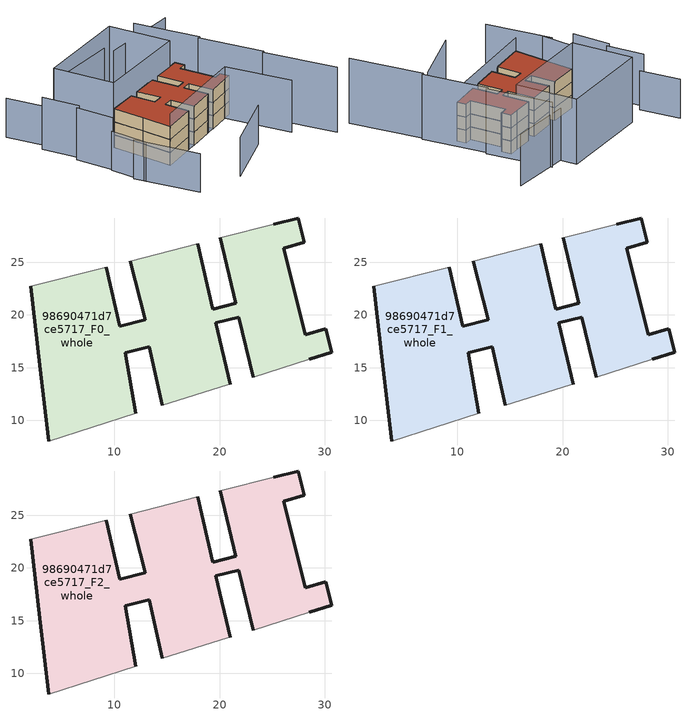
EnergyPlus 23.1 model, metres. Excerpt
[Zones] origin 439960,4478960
98690471d7ce5717_F0_whole
 floor ground (EU_floor_Construction): 28.53,15.78 30.63,16.45 30.09,18.67 28.13,18.1 26.1,26.34 28.02,26.89 27.44,29.22 25.16,28.63 20.23,27.39 20.08,27.34 21.51,21.12 19.34,20.57 17.91,26.78 11.49,25.11 12.94,19.56 10.52,18.94 9.24,24.55 2.07,22.75 2.92,15.24 3.74,8.03 12.04,10.65 11.03,16.43 13.32,17 14.54,11.4 20.79,13.35 20.98,13.42 19.64,19.24 21.81,19.78 23.18,14.09 z0
 wall outside (EU_wall_Construction): 9.24,24.55 10.52,18.94 12.94,19.56 11.49,25.11 / 17.91,26.78 19.34,20.57 21.51,21.12 20.08,27.34 / 25.16,28.63 27.44,29.22 28.02,26.89 26.1,26.34 28.13,18.1 30.09,18.67 30.63,16.45 28.53,15.78 / 23.18,14.09 21.81,19.78 19.64,19.24 20.98,13.42 / 14.54,11.4 13.32,17 11.03,16.43 12.04,10.65 / 3.74,8.03 2.92,15.24 2.07,22.75 z0:3
 wall adiabatic (EU_wall_Construction): 11.49,25.11 17.91,26.78 / 20.08,27.34 20.23,27.39 25.16,28.63 / 28.53,15.78 23.18,14.09 / 20.98,13.42 20.79,13.35 14.54,11.4 / 12.04,10.65 3.74,8.03 / 2.07,22.75 9.24,24.55 z0:3
98690471d7ce5717_F1_whole
 floor to 98690471d7ce5717_F0_whole (EU_floor_Construction): 28.53,15.78 30.63,16.45 30.09,18.67 28.13,18.1 26.1,26.34 28.02,26.89 27.44,29.22 25.16,28.63 20.23,27.39 20.08,27.34 21.51,21.12 19.34,20.57 17.91,26.78 11.49,25.11 12.94,19.56 10.52,18.94 9.24,24.55 2.06,22.75 2.92,15.24 3.74,8.03 12.04,10.65 11.03,16.43 13.32,17 14.54,11.4 20.79,13.35 20.98,13.42 19.64,19.24 21.81,19.78 23.18,14.09 z3
 wall outside (EU_wall_Construction): 9.24,24.55 10.52,18.94 12.94,19.56 11.49,25.11 / 17.91,26.78 19.34,20.57 21.51,21.12 20.08,27.34 / 25.16,28.63 27.44,29.22 28.02,26.89 26.1,26.34 28.13,18.1 30.09,18.67 30.63,16.45 28.53,15.78 / 23.18,14.09 21.81,19.78 19.64,19.24 20.98,13.42 / 14.54,11.4 13.32,17 11.03,16.43 12.04,10.65 / 3.74,8.03 2.92,15.24 2.07,22.75 z3:6
 wall adiabatic (EU_wall_Construction): 11.49,25.11 17.91,26.78 / 20.08,27.34 20.23,27.39 25.16,28.63 / 28.53,15.78 23.18,14.09 / 20.98,13.42 20.79,13.35 14.54,11.4 / 12.04,10.65 3.74,8.03 / 2.07,22.75 9.24,24.55 z3:6
98690471d7ce5717_F2_whole
 floor to 98690471d7ce5717_F1_whole (EU_floor_Construction): 28.53,15.78 30.63,16.45 30.09,18.67 28.13,18.1 26.1,26.34 28.02,26.89 27.44,29.22 25.16,28.63 20.23,27.39 20.08,27.34 21.51,21.12 19.34,20.57 17.91,26.78 11.49,25.11 12.94,19.56 10.52,18.94 9.24,24.55 2.06,22.75 2.92,15.24 3.74,8.03 12.04,10.65 11.03,16.43 13.32,17 14.54,11.4 20.79,13.35 20.98,13.42 19.64,19.24 21.81,19.78 23.18,14.09 z6
 wall outside (EU_wall_Construction): 9.24,24.55 10.52,18.94 12.94,19.56 11.49,25.11 / 17.91,26.78 19.34,20.57 21.51,21.12 20.08,27.34 / 25.16,28.63 27.44,29.22 28.02,26.89 26.1,26.34 28.13,18.1 30.09,18.67 30.63,16.45 28.53,15.78 / 23.18,14.09 21.81,19.78 19.64,19.24 20.98,13.42 / 14.54,11.4 13.32,17 11.03,16.43 12.04,10.65 / 3.74,8.03 2.92,15.24 2.07,22.75 z6:9
 wall adiabatic (EU_wall_Construction): 11.49,25.11 17.91,26.78 / 20.08,27.34 20.23,27.39 25.16,28.63 / 28.53,15.78 23.18,14.09 / 20.98,13.42 20.79,13.35 14.54,11.4 / 12.04,10.65 3.74,8.03 / 2.07,22.75 9.24,24.55 z6:9
 roof outside (EU_roof_Construction): 27.44,29.22 28.02,26.89 26.1,26.34 28.13,18.1 30.09,18.67 30.63,16.45 28.53,15.78 23.18,14.09 21.81,19.78 19.64,19.24 20.98,13.42 20.79,13.35 14.54,11.4 13.32,17 11.03,16.43 12.04,10.65 3.74,8.03 2.92,15.24 2.07,22.75 9.24,24.55 10.52,18.94 12.94,19.56 11.49,25.11 17.91,26.78 19.34,20.57 21.51,21.12 20.08,27.34 20.23,27.39 25.16,28.63 z9
shading: 9.9,-6.18 24.08,1.93 / -6.21,9.22 -1.66,-5.63 / -6.4,15.42 -5.48,6.46 / -9.68,42.72 -6.89,33.76 z0:9; 3.73,8.06 28.53,15.78 / 28.53,15.78 33.16,0.89 / 17.73,40.34 0.37,37.21 / 37.54,41.54 18.14,38.05 / -7.62,24.36 -6.03,15.49 / -8.82,33.16 -6.51,24.66 z0:12; 39.62,-6.02 34.5,10.46 / 34.87,10.55 30.33,25.12 / 30.84,25.27 26.33,39.93 / 25.18,28.55 2.06,22.75 / 2.06,22.75 -1.45,36.76 / -1.45,36.76 21.66,42.56 / 21.66,42.56 25.18,28.55 z0:15
[Building]
EU S2 Campaign: North Axis=0; Terrain=City; Solar Distribution=FullExterior
[Site:Location]
Madrid: Latitude=40.5; Longitude=-3.5; Time Zone=1; Elevation=609
[SizingPeriod:WeatherFileDays]
AnnualSizingPeriod: Begin Month=1; Begin Day of Month=1; End Month=12; End Day of Month=31; Day of Week for Start Day=Monday; Use Weather File Daylight Saving Period=No; Use Weather File Rain and Snow Indicators=No
[MATERIAL]
EU_InternalMass_Material: Roughness=MediumRough; Thickness=0.1; Conductivity=1; Density=1800; Specific Heat=900; Thermal Absorptance=0.9; Solar Absorptance=0.7; Visible Absorptance=0.7
[MATERIAL:NOMASS] Roughness=MediumRough; Thermal Absorptance=0.9; Solar Absorptance=0.7; Visible Absorptance=0.7
Name | Thermal Resistance
EU_wall_NoMass | 0.419739
EU_roof_NoMass | 0.352165
EU_floor_NoMass | 0.608284
[CONSTRUCTION]
EU_wall_Construction: EU_wall_NoMass
EU_roof_Construction: EU_roof_NoMass
EU_floor_Construction: EU_floor_NoMass
EU_InternalMass_Construction: EU_InternalMass_Material
[ZONE] Type=1; Multiplier=1; Ceiling Height=autocalculate; Floor Area=autocalculate; Part of Total Floor Area=Yes
Name | Volume
98690471d7ce5717_F0_whole | 912.667
98690471d7ce5717_F1_whole; 98690471d7ce5717_F2_whole | 912.668
[INTERNALMASS] Construction=EU_InternalMass_Construction; Surface Area=304.212
Name | Zone or ZoneList
98690471d7ce5717_F0_whole_EU_InternalMass | 98690471d7ce5717_F0_whole
98690471d7ce5717_F1_whole_EU_InternalMass | 98690471d7ce5717_F1_whole
98690471d7ce5717_F2_whole_EU_InternalMass | 98690471d7ce5717_F2_whole
[OTHEREQUIPMENT] Fuel Type=Electricity; Design Level Calculation Method=Watts/Area; Power per Zone Floor Area=1; Fraction Latent=0; Fraction Radiant=0; Fraction Lost=0; Carbon Dioxide Generation Rate=0; EndUse Subcategory=EU_Step8_InternalGains
Name | Zone or ZoneList or Space or SpaceList | Schedule
EU_Step8_InternalGain_98690471d7ce5717_F0_whole_f000 | 98690471d7ce5717_F0_whole | EU_Step8_GainSchedule_98690471d7ce5717_F0_whole_f000
EU_Step8_InternalGain_98690471d7ce5717_F1_whole_f000 | 98690471d7ce5717_F1_whole | EU_Step8_GainSchedule_98690471d7ce5717_F1_whole_f000
EU_Step8_InternalGain_98690471d7ce5717_F2_whole_f000 | 98690471d7ce5717_F2_whole | EU_Step8_GainSchedule_98690471d7ce5717_F2_whole_f000
[ZONEVENTILATION:DESIGNFLOWRATE] Schedule=EU_AlwaysOn; Design Flow Rate Calculation Method=AirChanges/Hour; Air Changes per Hour=0.703302; Ventilation Type=Natural; Fan Pressure Rise=0; Fan Total Efficiency=1; Constant Term Coefficient=1; Temperature Term Coefficient=0; Velocity Term Coefficient=0; Velocity Squared Term Coefficient=0; Minimum Indoor Temperature=-100; Maximum Indoor Temperature=100; Delta Temperature=-100; Minimum Outdoor Temperature=-100; Maximum Outdoor Temperature=100; Maximum Wind Speed=40
Name | Zone or ZoneList or Space or SpaceList
EU_ConstantAir_98690471d7ce5717_F0_whole | 98690471d7ce5717_F0_whole
EU_ConstantAir_98690471d7ce5717_F1_whole | 98690471d7ce5717_F1_whole
EU_ConstantAir_98690471d7ce5717_F2_whole | 98690471d7ce5717_F2_whole
[HVACTEMPLATE:THERMOSTAT] Constant Heating Setpoint=20; Constant Cooling Setpoint=50
EU_HeatOnly_98690471d7ce5717_F0_whole; EU_HeatOnly_98690471d7ce5717_F1_whole; EU_HeatOnly_98690471d7ce5717_F2_whole
[HVACTEMPLATE:ZONE:IDEALLOADSAIRSYSTEM] System Availability Schedule=EU_AlwaysOn; Maximum Heating Supply Air Temperature=50; Minimum Cooling Supply Air Temperature=13; Maximum Heating Supply Air Humidity Ratio=0.0156; Minimum Cooling Supply Air Humidity Ratio=0.0077; Heating Limit=NoLimit; Cooling Limit=NoLimit; Heating Availability Schedule=EU_AlwaysOn; Cooling Availability Schedule=EU_CoolingOff; Dehumidification Control Type=ConstantSensibleHeatRatio; Cooling Sensible Heat Ratio=0.7; Dehumidification Setpoint=60; Humidification Control Type=None; Humidification Setpoint=30; Outdoor Air Method=None; Outdoor Air Flow Rate per Person=0.00944; Outdoor Air Flow Rate per Zone Floor Area=0; Outdoor Air Flow Rate per Zone=0; Demand Controlled Ventilation Type=None; Outdoor Air Economizer Type=NoEconomizer; Heat Recovery Type=None; Sensible Heat Recovery Effectiveness=0.7; Latent Heat Recovery Effectiveness=0.65
Name | Template Thermostat
98690471d7ce5717_F0_whole | EU_HeatOnly_98690471d7ce5717_F0_whole
98690471d7ce5717_F1_whole | EU_HeatOnly_98690471d7ce5717_F1_whole
98690471d7ce5717_F2_whole | EU_HeatOnly_98690471d7ce5717_F2_whole
[SIZING:ZONE] Zone Cooling Design Supply Air Temperature Input Method=SupplyAirTemperature; Zone Cooling Design Supply Air Temperature=13; Zone Heating Design Supply Air Temperature Input Method=SupplyAirTemperature; Zone Heating Design Supply Air Temperature=50; Zone Cooling Design Supply Air Humidity Ratio=0.008; Zone Heating Design Supply Air Humidity Ratio=0.008; Cooling Design Air Flow Method=DesignDay; Cooling Design Air Flow Rate=0; Cooling Minimum Air Flow per Zone Floor Area=0.000762; Cooling Minimum Air Flow=0; Cooling Minimum Air Flow Fraction=0.2; Heating Design Air Flow Method=DesignDay; Heating Design Air Flow Rate=0; Heating Maximum Air Flow per Zone Floor Area=0.002032; Heating Maximum Air Flow=0.141576; Heating Maximum Air Flow Fraction=0.3; Account for Dedicated Outdoor Air System=No; Dedicated Outdoor Air System Control Strategy=NeutralSupplyAir; Dedicated Outdoor Air Low Setpoint Temperature for Design=autosize; Dedicated Outdoor Air High Setpoint Temperature for Design=autosize; Zone Load Sizing Method=Sensible Load Only No Latent Load; Zone Latent Cooling Design Supply Air Humidity Ratio Input Method=HumidityRatioDifference; Zone Cooling Design Supply Air Humidity Ratio Difference=0.005; Zone Latent Heating Design Supply Air Humidity Ratio Input Method=HumidityRatioDifference; Zone Humidification Design Supply Air Humidity Ratio Difference=0.005
98690471d7ce5717_F0_whole; 98690471d7ce5717_F1_whole; 98690471d7ce5717_F2_whole
[SCHEDULE:CONSTANT]
Name | Hourly Value
EU_AlwaysOn | 1
EU_CoolingOff | 0
[SCHEDULE:FILE] Column Number=1; Rows to Skip at Top=0; Number of Hours of Data=8760; Column Separator=Comma; Interpolate to Timestep=No; Minutes per Item=60; Adjust Schedule for Daylight Savings=Yes
Name | File
EU_Step8_GainSchedule_98690471d7ce5717_F0_whole_f000 | ../../schedules/98690471d7ce5717/98690471d7ce5717_F0_whole_f000_gain.csv
EU_Step8_GainSchedule_98690471d7ce5717_F1_whole_f000 | ../../schedules/98690471d7ce5717/98690471d7ce5717_F1_whole_f000_gain.csv
EU_Step8_GainSchedule_98690471d7ce5717_F2_whole_f000 | ../../schedules/98690471d7ce5717/98690471d7ce5717_F2_whole_f000_gain.csv
